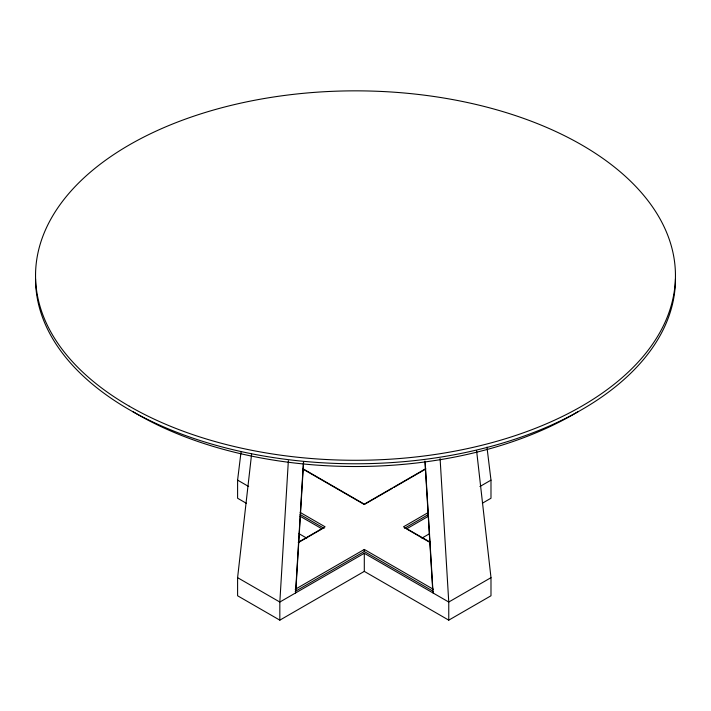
<?xml version="1.0" encoding="UTF-8"?>
<svg xmlns="http://www.w3.org/2000/svg" width="711" height="711" viewBox="0 0 711 711"><rect width="100%" height="100%" fill="white"/><g stroke="black" fill="none" stroke-linecap="round" stroke-linejoin="round"><path stroke-width="1.07" d="M288.364 460.719L279.832 602.039L279.832 620.152L237.598 595.774L237.598 577.661L251.596 454.187M295.518 592.983L303.384 462.71M295.918 589.446L303.615 462.097M246.237 503.228L237.598 498.242L237.598 480.129L241.091 451.521M298.202 542.315L325.078 526.807L300.122 512.4M425.72 468.7L364.299 504.161L302.868 468.7M299.029 542.191L322.065 528.895L299.989 516.15M392.125 488.439L364.299 504.508L302.868 469.047M394.045 487.337L425.72 469.047M295.189 589.339L364.299 549.443L433.399 589.339M428.466 512.4L403.51 526.807L430.386 542.315M295.189 591.428L364.299 551.532L433.399 591.428M404.47 528.335L428.466 514.488M476.619 450.881L490.99 577.661L448.757 602.039L364.299 553.274L279.832 602.039L237.598 577.661M428.6 516.15L406.523 528.895L429.56 542.191M479.916 486.52L490.99 480.129L486.955 447.112M279.832 620.152L364.299 571.386L448.757 620.152L490.99 595.774L490.99 577.661M421.881 538.138L429.56 533.703M482.351 503.228L490.99 498.242L490.99 480.129M300.122 514.488L324.118 528.335M237.598 480.129L248.672 486.52M299.029 533.703L306.708 538.138M440.091 458.515L448.757 602.039L448.757 620.152M425.134 461.599L433.07 592.983M424.911 460.986L432.67 589.446M364.299 549.443L364.299 551.532M364.299 553.274L364.299 571.386M675.45 279.05A319.95 184.718 0 0 1 355.5 463.776A319.95 184.718 0 0 1 35.55 279.05M578.363 411.473A308.121 177.892 0 0 1 132.637 411.473M129.26 406.185A319.95 184.718 0 0 0 664.545 323.381A319.95 184.718 0 0 0 272.695 97.14A319.95 184.718 0 0 0 129.26 406.185"/></g></svg>
